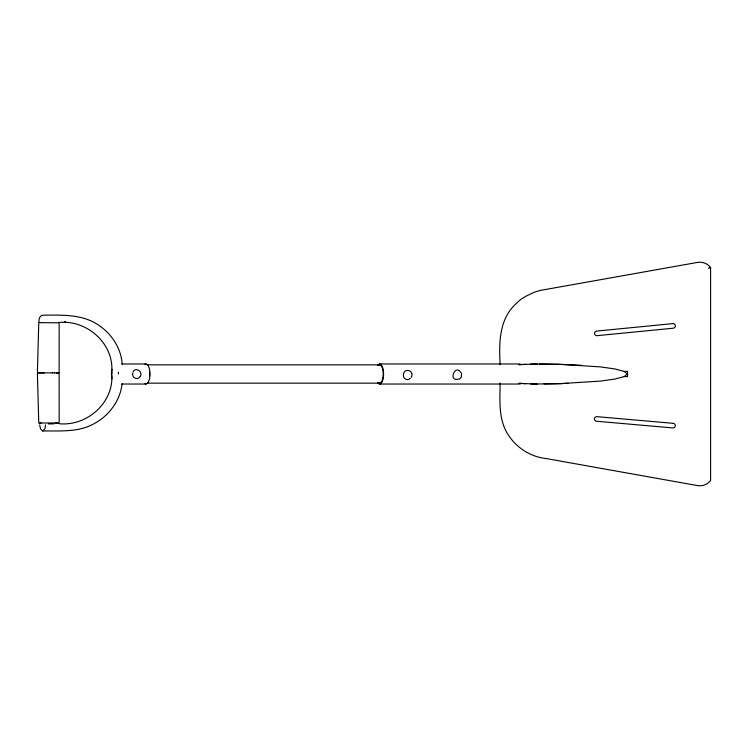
<?xml version="1.0" encoding="UTF-8"?>
<svg xmlns="http://www.w3.org/2000/svg" width="748" height="748" viewBox="0 0 748 748"><rect width="100%" height="100%" fill="white"/><g stroke="black" fill="none" stroke-linecap="round" stroke-linejoin="round"><path stroke-width="1.12" d="M111.807 373.355L111.807 372.831M118.399 373.991L118.399 372.195M59.176 421.666L59.12 373.972M37.419 371.597L38.737 323.912M37.494 372.869L52.098 372.859M52.098 372.897L54.604 372.859M56.68 372.943L59.101 373L54.604 372.925M59.12 371.737L59.176 324.043M111.704 373.168C114.64 402.041 87.441 426.379 59.373 423.742M132.789 372.934C131.311 377.422 137.417 380.91 140.11 376.599M45.609 424.92L44.815 428.969L42.692 430.998L40.542 428.931L39.663 424.873M111.91 369.26L111.405 374L111.91 378.74M403.565 374C402.144 378.058 407.305 381.732 410.4 378.273M411.821 376.16L411.97 374M122.13 383.724C120.157 401.18 108.413 416.571 92.836 424.331C77.418 432.466 59.485 430.689 42.692 430.998M403.583 373.719C404.163 369.091 411.045 369.428 411.924 373.719M140.315 376.3C143.364 371.831 135.425 366.576 133.135 371.821M461.273 376.599L461.61 374M411.25 377.291L411.634 376.599M461.226 377.263L459.665 378.956M518.738 383.341L534.913 384.033L559.186 383.696L600.429 381.097L615.006 379.021L624.169 376.599L627.292 374L624.169 371.401L615.006 368.979L600.429 366.903L560.869 364.379M64.749 322.397L65.039 321.509L65.085 322.397M709.263 267.924L709.796 267.709M459.029 379.021C447.098 382.527 455.682 361.817 461.563 373.719M708.506 268.223L708.992 268.036M518.738 364.659L537.242 363.967M519.308 364.669L525.797 364.304M568.05 383.294L559.186 383.696M48.358 423.92L54.155 423.864M530.622 364.089L559.186 364.304L581.439 365.305M58.185 372.747L59.101 372.71L58.447 372.7M58.559 322.799L59.176 322.79L38.774 322.659L39.635 322.687M41.047 423.003L38.774 423.05L59.176 422.919L55.474 422.91M544.067 383.864L558.083 383.715M44.413 372.859L37.4 372.859M121.718 363.967L145.972 363.967M379.582 363.967L520.309 363.967M147.141 364.846L379.582 364.846M624.169 371.401L627.544 371.401L627.581 374L627.544 376.599L624.169 376.599M147.141 383.154L379.582 383.154M525.797 383.696L519.308 383.331M121.718 384.033L145.972 384.033M379.582 384.033L520.309 384.033M537.242 384.033L530.622 383.911M59.373 322.444C87.441 319.807 114.64 344.145 111.704 373.028M559.186 364.304L539.364 363.967M38.99 321.734C38.718 319.34 39.691 315.684 42.458 315.198C61.738 315.104 82.925 313.823 99.447 325.745C112.163 334.487 121.298 348.839 122.204 364.407M38.737 421.797L37.419 374.112M500.16 364.697C498.925 343.865 498.907 319.359 515.69 304.09A39.111 38.615 -90 0 1 525.657 296.376L534.165 292.234L540.206 290.439L697.426 262.426A14.072 13.894 -90 0 1 710.6 267.391L710.6 480.609A14.072 13.894 -90 0 1 697.426 485.574L546.423 458.599C531.688 457.056 517.943 448.847 509.51 436.692C498.093 421.227 499.907 401.087 500.16 383.032M378.647 365.183A9.126 3.656 -90 0 1 383.238 374A9.126 3.656 -90 0 1 378.647 382.817M149.497 371.625A9.126 3.656 90 0 1 149.497 376.375M144.944 364.332A10.005 4.011 -90 0 1 149.974 374A10.005 4.011 -90 0 1 144.944 383.668M377.59 365.323A10.005 4.011 -90 0 1 383.593 374A10.005 4.011 -90 0 1 377.59 382.677M672.835 323.613L596.633 331.084A2.309 2.309 0 0 0 594.567 333.608A2.309 2.309 0 0 0 597.082 335.674L673.294 328.204A2.309 2.309 0 0 0 675.36 325.679A2.309 2.309 0 0 0 672.835 323.613M673.191 423.331L596.913 416.655A2.309 2.309 0 0 0 594.417 418.749A2.309 2.309 0 0 0 596.511 421.246L672.789 427.921A2.309 2.309 0 0 0 675.285 425.827A2.309 2.309 0 0 0 673.191 423.331"/></g></svg>
